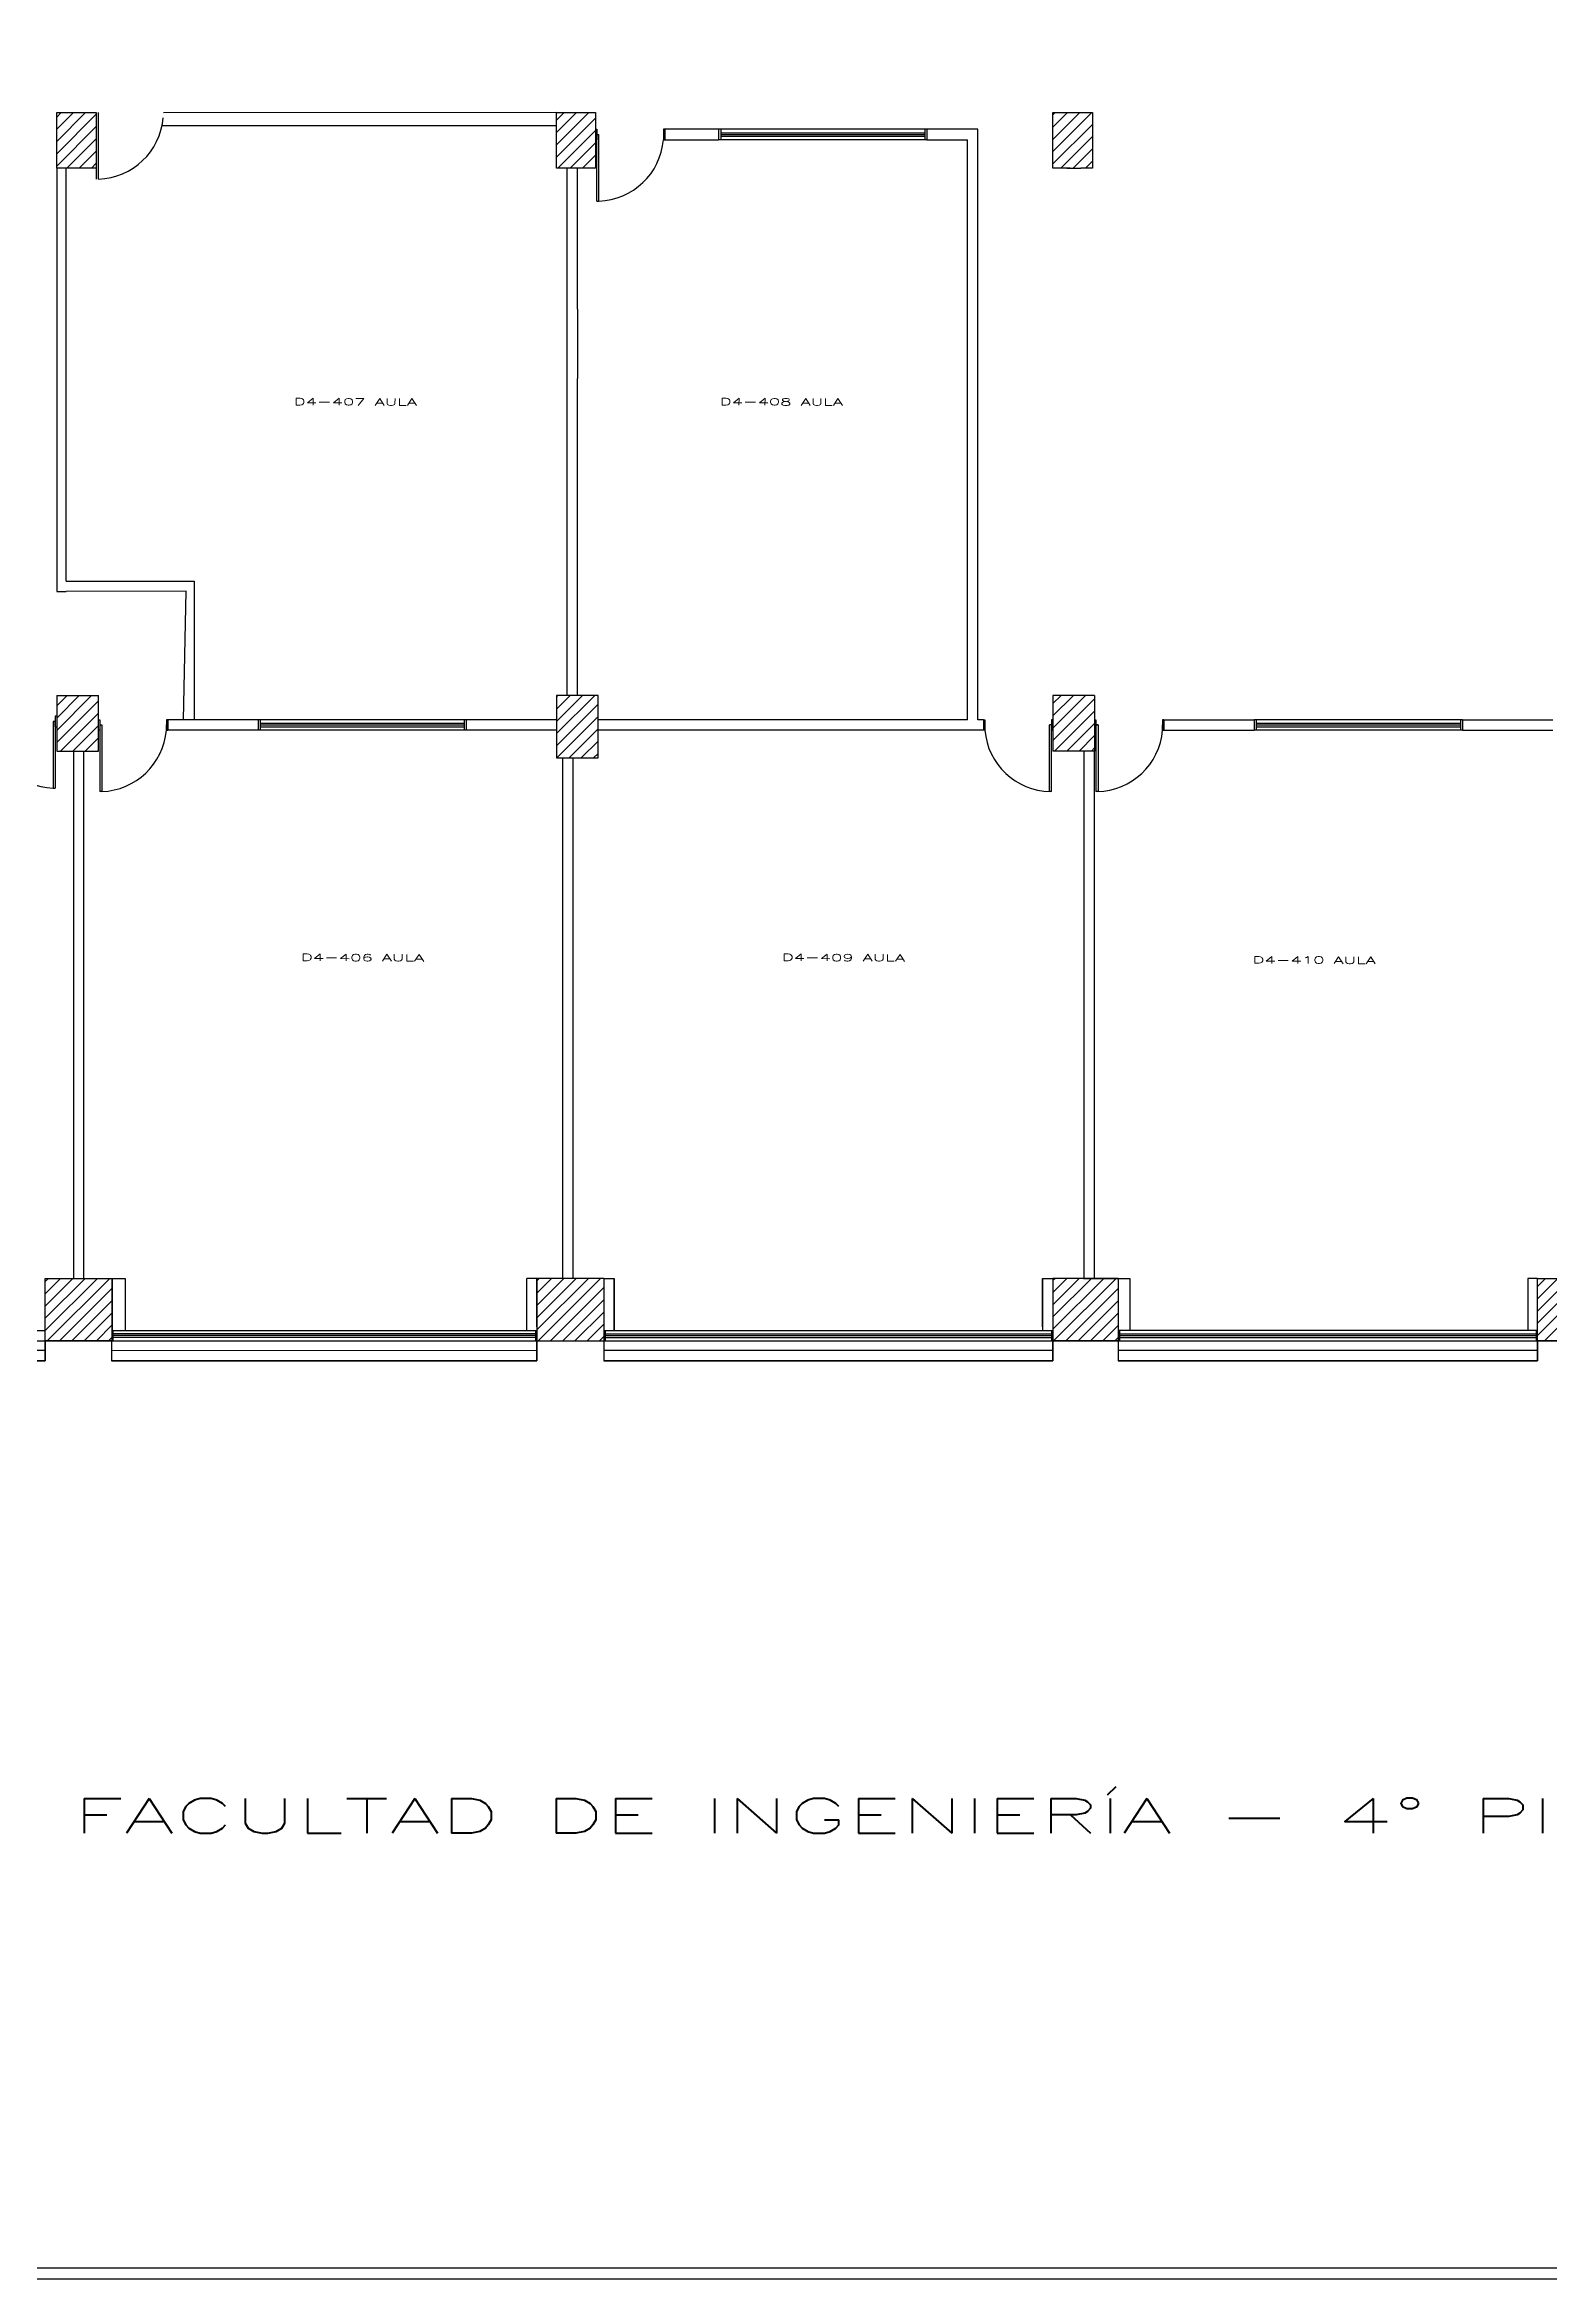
# Model space of a CAD drawing. Header units: metres. Extents: x 6495 to 6855, y 1254 to 1306.
# Drawn here: x 6794.31 to 6815.98, y 1255.23 to 1287.44 of the extents above; entities that cross this region are included whole.
import ezdxf

# ---------------------------------------------------------------- set-up
doc = ezdxf.new("R2010")
doc.units = ezdxf.units.M
doc.layers.add('0-Grises', color=252, linetype='Continuous')
doc.layers.add('0.Texto_Oficinas', color=7, linetype='Continuous', lineweight=20)
doc.styles.add('ROMANS', font='romans.shx')
pattern_1 = [(45, (6391.22466, 1040.28903), (-0.088388348, 0.088388348), [])]

msp = doc.modelspace()

# ---------------------------------------------------------------- hatches: boundary and pattern name
at = {"layer": '0-Grises'}
h = msp.add_hatch(dxfattribs=at)
h.set_pattern_fill('ANSI31', color=8, style=0)
h.set_pattern_definition(pattern_1)
h.paths.add_polyline_path([(6795.054, 1286.157), (6795.054, 1286.457), (6794.484, 1286.457), (6794.484, 1285.657), (6795.054, 1285.657)])
h = msp.add_hatch(dxfattribs=at)
h.set_pattern_fill('ANSI31', color=8, style=0)
h.set_pattern_definition(pattern_1)
h.paths.add_polyline_path([(6801.684, 1285.657), (6801.934, 1285.657), (6802.084, 1285.657), (6802.244, 1285.657), (6802.244, 1286.457), (6801.684, 1286.457)])
h = msp.add_hatch(dxfattribs=at)
h.set_pattern_fill('ANSI31', color=8, style=0)
h.set_pattern_definition(pattern_1)
h.paths.add_polyline_path([(6808.834, 1285.657), (6809.084, 1285.657), (6809.234, 1285.657), (6809.404, 1285.657), (6809.404, 1286.457), (6808.834, 1286.457)])
h = msp.add_hatch(dxfattribs=at)
h.set_pattern_fill('ANSI31', color=8, style=0)
h.set_pattern_definition(pattern_1)
h.paths.add_polyline_path([(6794.484, 1277.257), (6795.084, 1277.257), (6795.084, 1278.057), (6794.484, 1278.057)])
h = msp.add_hatch(dxfattribs=at)
h.set_pattern_fill('ANSI31', color=8, style=0)
h.set_pattern_definition(pattern_1)
h.paths.add_polyline_path([(6802.284, 1277.907), (6802.284, 1278.057), (6801.684, 1278.057), (6801.684, 1277.157), (6802.284, 1277.157)])
h = msp.add_hatch(dxfattribs=at)
h.set_pattern_fill('ANSI31', color=8, style=0)
h.set_pattern_definition(pattern_1)
h.paths.add_polyline_path([(6809.434, 1278.057), (6808.834, 1278.057), (6808.834, 1277.257), (6809.434, 1277.257)])
h = msp.add_hatch(dxfattribs=at)
h.set_pattern_fill('ANSI31', color=8, style=0)
h.set_pattern_definition(pattern_1)
h.paths.add_polyline_path([(6795.284, 1268.757), (6795.284, 1269.657), (6794.319, 1269.657), (6794.319, 1268.757)])
h = msp.add_hatch(dxfattribs=at)
h.set_pattern_fill('ANSI31', color=8, style=0)
h.set_pattern_definition(pattern_1)
h.paths.add_polyline_path([(6802.364, 1269.657), (6801.399, 1269.657), (6801.399, 1268.957), (6801.399, 1268.757), (6802.364, 1268.757)])
h = msp.add_hatch(dxfattribs=at)
h.set_pattern_fill('ANSI31', color=8, style=0)
h.set_pattern_definition(pattern_1)
h.paths.add_polyline_path([(6809.374, 1269.657), (6809.274, 1269.657), (6808.834, 1269.657), (6808.834, 1268.757), (6809.774, 1268.757), (6809.774, 1269.657)])
h = msp.add_hatch(dxfattribs=at)
h.set_pattern_fill('ANSI31', color=8, style=0)
h.set_pattern_definition(pattern_1)
h.paths.add_polyline_path([(6816.764, 1268.757), (6816.764, 1269.657), (6815.814, 1269.657), (6815.814, 1268.757)])

# ---------------------------------------------------------------- linework, layer by layer
for p, q in [((6794.484, 1285.657), (6794.484, 1286.457)), ((6794.484, 1286.457), (6795.054, 1286.457)), ((6795.054, 1286.457), (6795.054, 1286.157)), ((6795.057, 1285.499), (6795.057, 1286.459)), ((6795.087, 1285.499), (6795.087, 1286.459)), ((6801.684, 1286.269), (6796, 1286.267)), ((6801.684, 1286.457), (6796.02, 1286.456)), ((6801.684, 1285.657), (6801.684, 1286.457)), ((6801.684, 1286.457), (6802.244, 1286.457)), ((6802.244, 1286.457), (6802.244, 1285.657)), ((6808.834, 1285.657), (6808.834, 1286.457)), ((6808.834, 1286.457), (6809.404, 1286.457)), ((6809.404, 1286.457), (6809.404, 1285.657)), ((6795.054, 1286.157), (6795.054, 1285.657)), ((6801.684, 1285.657), (6801.684, 1286.007)), ((6802.244, 1286.217), (6802.264, 1286.217)), ((6802.264, 1286.067), (6802.244, 1286.067)), ((6802.264, 1286.217), (6802.264, 1286.067)), ((6802.264, 1286.142), (6802.294, 1286.142)), ((6802.264, 1285.182), (6802.264, 1286.142)), ((6802.264, 1286.142), (6802.284, 1286.142)), ((6802.294, 1285.182), (6802.294, 1286.142)), ((6803.244, 1286.217), (6803.224, 1286.217)), ((6803.224, 1286.217), (6803.224, 1286.067)), ((6803.224, 1286.067), (6803.244, 1286.067)), ((6803.244, 1286.217), (6803.244, 1286.067)), ((6804.019, 1286.217), (6803.244, 1286.217)), ((6803.244, 1286.067), (6804.019, 1286.067)), ((6807.019, 1286.217), (6804.019, 1286.217)), ((6804.019, 1286.217), (6804.019, 1286.067)), ((6807.019, 1286.067), (6804.019, 1286.067)), ((6804.049, 1286.217), (6804.049, 1286.067)), ((6804.049, 1286.167), (6806.989, 1286.167)), ((6804.049, 1286.142), (6806.989, 1286.142)), ((6804.049, 1286.117), (6806.989, 1286.117)), ((6806.989, 1286.217), (6806.989, 1286.067)), ((6807.754, 1286.217), (6807.019, 1286.217)), ((6807.019, 1286.217), (6807.019, 1286.067)), ((6807.019, 1286.217), (6807.019, 1286.067)), ((6807.019, 1286.067), (6807.604, 1286.067)), ((6807.604, 1277.707), (6807.604, 1286.067)), ((6807.754, 1277.707), (6807.754, 1286.217)), ((6795.054, 1285.657), (6794.484, 1285.657)), ((6794.485, 1285.66), (6794.485, 1279.557)), ((6794.621, 1279.707), (6794.621, 1285.658)), ((6801.934, 1285.657), (6801.684, 1285.657)), ((6801.834, 1285.657), (6801.834, 1283.627)), ((6802.084, 1285.657), (6801.934, 1285.657)), ((6801.984, 1283.627), (6801.984, 1285.657)), ((6802.244, 1285.657), (6802.084, 1285.657)), ((6809.084, 1285.657), (6808.834, 1285.657)), ((6809.034, 1285.657), (6809.184, 1285.657)), ((6809.084, 1285.657), (6809.234, 1285.657)), ((6809.404, 1285.657), (6809.234, 1285.657)), ((6801.834, 1285.557), (6801.834, 1283.627)), ((6802.264, 1285.182), (6802.294, 1285.182)), ((6801.834, 1283.627), (6801.834, 1282.627)), ((6801.984, 1283.627), (6801.984, 1282.627)), ((6801.834, 1282.627), (6801.834, 1278.057)), ((6801.984, 1278.057), (6801.984, 1282.627)), ((6794.484, 1278.057), (6795.084, 1278.057)), ((6794.484, 1278.057), (6794.484, 1277.257)), ((6795.084, 1277.257), (6795.084, 1278.057)), ((6801.684, 1278.057), (6801.684, 1277.157)), ((6802.284, 1278.057), (6801.684, 1278.057)), ((6802.284, 1278.057), (6802.084, 1278.057)), ((6802.284, 1277.907), (6802.284, 1278.057)), ((6802.284, 1277.157), (6802.284, 1277.907)), ((6809.434, 1278.057), (6808.834, 1278.057)), ((6808.834, 1278.057), (6808.834, 1277.257)), ((6809.434, 1278.057), (6809.434, 1277.257)), ((6794.464, 1277.682), (6794.434, 1277.682)), ((6794.434, 1277.682), (6794.434, 1276.722)), ((6794.464, 1277.757), (6794.464, 1276.722)), ((6794.484, 1277.757), (6794.464, 1277.757)), ((6794.464, 1277.607), (6794.464, 1277.682)), ((6794.464, 1277.607), (6794.484, 1277.607)), ((6795.084, 1277.707), (6795.104, 1277.707)), ((6795.104, 1277.557), (6795.084, 1277.557)), ((6795.104, 1277.707), (6795.104, 1276.672)), ((6795.104, 1277.632), (6795.134, 1277.632)), ((6795.134, 1277.632), (6795.134, 1276.672)), ((6796.064, 1277.707), (6796.064, 1277.557)), ((6796.084, 1277.707), (6796.064, 1277.707)), ((6796.064, 1277.557), (6796.064, 1277.632)), ((6796.064, 1277.557), (6796.084, 1277.557)), ((6796.084, 1277.707), (6796.084, 1277.557)), ((6797.384, 1277.707), (6796.084, 1277.707)), ((6797.384, 1277.557), (6796.084, 1277.557)), ((6800.384, 1277.707), (6797.384, 1277.707)), ((6797.384, 1277.707), (6797.384, 1277.557)), ((6800.384, 1277.557), (6797.384, 1277.557)), ((6797.414, 1277.707), (6797.414, 1277.557)), ((6797.414, 1277.657), (6800.354, 1277.657)), ((6797.414, 1277.632), (6800.354, 1277.632)), ((6797.414, 1277.607), (6800.354, 1277.607)), ((6800.354, 1277.707), (6800.354, 1277.557)), ((6801.684, 1277.707), (6800.384, 1277.707)), ((6800.384, 1277.707), (6800.384, 1277.557)), ((6800.384, 1277.707), (6800.384, 1277.557)), ((6801.684, 1277.557), (6800.384, 1277.557)), ((6807.604, 1277.707), (6802.284, 1277.707)), ((6807.834, 1277.557), (6802.284, 1277.557)), ((6807.604, 1277.707), (6807.434, 1277.707)), ((6807.834, 1277.707), (6807.754, 1277.707)), ((6807.834, 1277.707), (6807.754, 1277.707)), ((6807.834, 1277.707), (6807.854, 1277.707)), ((6807.834, 1277.707), (6807.834, 1277.557)), ((6807.854, 1277.557), (6807.834, 1277.557)), ((6807.854, 1277.707), (6807.854, 1277.557)), ((6808.814, 1277.632), (6808.784, 1277.632)), ((6808.784, 1276.672), (6808.784, 1277.632)), ((6808.814, 1277.632), (6808.794, 1277.632)), ((6808.814, 1277.707), (6808.814, 1277.557)), ((6808.834, 1277.707), (6808.814, 1277.707)), ((6808.814, 1276.672), (6808.814, 1277.632)), ((6808.814, 1277.557), (6808.834, 1277.557)), ((6809.434, 1277.707), (6809.454, 1277.707)), ((6809.454, 1277.557), (6809.434, 1277.557)), ((6809.454, 1277.707), (6809.454, 1276.672)), ((6809.454, 1277.632), (6809.474, 1277.632)), ((6809.484, 1277.632), (6809.454, 1277.632)), ((6809.484, 1277.632), (6809.484, 1276.672)), ((6810.414, 1277.707), (6810.414, 1277.557)), ((6810.434, 1277.707), (6810.414, 1277.707)), ((6810.414, 1277.557), (6810.414, 1277.632)), ((6810.414, 1277.557), (6810.434, 1277.557)), ((6810.434, 1277.707), (6811.734, 1277.707)), ((6810.434, 1277.707), (6810.434, 1277.557)), ((6810.434, 1277.557), (6811.734, 1277.557)), ((6811.734, 1277.707), (6811.734, 1277.557)), ((6814.734, 1277.707), (6811.734, 1277.707)), ((6814.734, 1277.557), (6811.734, 1277.557)), ((6811.764, 1277.707), (6811.764, 1277.557)), ((6811.764, 1277.657), (6814.704, 1277.657)), ((6811.764, 1277.632), (6814.704, 1277.632)), ((6811.764, 1277.607), (6814.704, 1277.607)), ((6814.704, 1277.707), (6814.704, 1277.557)), ((6814.734, 1277.707), (6816.034, 1277.707)), ((6814.734, 1277.707), (6814.734, 1277.557)), ((6814.734, 1277.707), (6814.734, 1277.557)), ((6814.734, 1277.557), (6816.034, 1277.557)), ((6794.484, 1277.257), (6795.084, 1277.257)), ((6794.724, 1277.257), (6794.724, 1269.657)), ((6794.874, 1269.657), (6794.874, 1277.257)), ((6809.434, 1277.257), (6808.834, 1277.257)), ((6809.284, 1269.657), (6809.284, 1277.257)), ((6809.434, 1269.657), (6809.434, 1277.257)), ((6801.684, 1277.157), (6802.284, 1277.157)), ((6801.774, 1269.657), (6801.774, 1277.157)), ((6801.924, 1269.657), (6801.924, 1277.157)), ((6794.434, 1276.722), (6794.464, 1276.722)), ((6795.134, 1276.672), (6795.104, 1276.672)), ((6808.814, 1276.672), (6808.794, 1276.672)), ((6808.814, 1276.672), (6808.814, 1276.672)), ((6809.474, 1276.672), (6809.454, 1276.672)), ((6794.319, 1269.657), (6794.874, 1269.657)), ((6794.319, 1269.657), (6795.284, 1269.657)), ((6794.319, 1268.757), (6794.319, 1269.657)), ((6794.874, 1269.657), (6794.874, 1269.657)), ((6795.284, 1268.757), (6795.284, 1269.657)), ((6795.284, 1269.657), (6795.284, 1268.757)), ((6795.284, 1269.657), (6795.469, 1269.657)), ((6795.469, 1269.657), (6795.469, 1268.907)), ((6801.254, 1268.907), (6801.254, 1269.657)), ((6801.399, 1269.657), (6801.254, 1269.657)), ((6801.399, 1269.657), (6801.399, 1268.757)), ((6801.399, 1268.957), (6801.399, 1269.657)), ((6802.364, 1269.657), (6801.399, 1269.657)), ((6802.364, 1269.657), (6802.364, 1268.757)), ((6802.364, 1269.657), (6802.514, 1269.657)), ((6802.514, 1269.657), (6802.514, 1268.907)), ((6802.514, 1268.907), (6802.514, 1269.657)), ((6802.514, 1269.657), (6802.514, 1268.907)), ((6808.684, 1269.657), (6808.684, 1268.907)), ((6808.684, 1268.957), (6808.684, 1269.657)), ((6808.684, 1269.657), (6808.829, 1269.657)), ((6809.774, 1269.657), (6808.834, 1269.657)), ((6808.834, 1269.657), (6808.834, 1268.757)), ((6809.274, 1269.657), (6809.774, 1269.657)), ((6809.774, 1269.657), (6809.274, 1269.657)), ((6809.774, 1269.657), (6809.374, 1269.657)), ((6809.374, 1269.657), (6809.774, 1269.657)), ((6809.774, 1269.657), (6809.774, 1268.757)), ((6809.774, 1269.657), (6809.774, 1268.757)), ((6809.774, 1269.657), (6809.834, 1269.657)), ((6809.834, 1269.657), (6809.944, 1269.657)), ((6809.944, 1269.657), (6809.944, 1268.907)), ((6815.814, 1269.657), (6815.674, 1269.657)), ((6815.674, 1269.657), (6815.674, 1268.907)), ((6815.814, 1268.757), (6815.814, 1269.657)), ((6815.814, 1269.657), (6816.764, 1269.657)), ((6788.474, 1268.907), (6794.319, 1268.907)), ((6795.274, 1268.907), (6801.399, 1268.907)), ((6795.294, 1268.907), (6795.294, 1268.757)), ((6795.294, 1268.857), (6795.294, 1268.907)), ((6801.379, 1268.857), (6795.294, 1268.857)), ((6801.379, 1268.832), (6795.294, 1268.832)), ((6801.379, 1268.907), (6801.399, 1268.907)), ((6801.379, 1268.907), (6801.379, 1268.757)), ((6801.379, 1268.907), (6801.379, 1268.757)), ((6801.379, 1268.907), (6801.399, 1268.907)), ((6802.364, 1268.907), (6805.714, 1268.907)), ((6802.384, 1268.907), (6802.384, 1268.757)), ((6805.744, 1268.852), (6802.384, 1268.852)), ((6802.494, 1268.907), (6805.714, 1268.907)), ((6805.714, 1268.907), (6808.834, 1268.907)), ((6805.714, 1268.907), (6808.754, 1268.907)), ((6808.814, 1268.852), (6805.744, 1268.852)), ((6808.814, 1268.907), (6808.814, 1268.757)), ((6815.814, 1268.907), (6809.774, 1268.907)), ((6809.794, 1268.907), (6809.794, 1268.757)), ((6809.794, 1268.857), (6815.794, 1268.857)), ((6809.794, 1268.832), (6815.794, 1268.832)), ((6809.794, 1268.832), (6815.794, 1268.832)), ((6815.794, 1268.907), (6815.794, 1268.757)), ((6788.474, 1268.757), (6794.319, 1268.757)), ((6794.319, 1268.617), (6788.474, 1268.617)), ((6794.319, 1268.757), (6795.274, 1268.757)), ((6795.274, 1268.757), (6794.319, 1268.757)), ((6794.319, 1268.757), (6794.319, 1268.467)), ((6795.274, 1268.757), (6801.399, 1268.757)), ((6795.274, 1268.757), (6795.274, 1268.467)), ((6801.399, 1268.612), (6795.274, 1268.617)), ((6801.379, 1268.807), (6795.294, 1268.807)), ((6801.399, 1268.757), (6802.364, 1268.757)), ((6801.399, 1268.757), (6801.399, 1268.467)), ((6802.364, 1268.757), (6805.714, 1268.757)), ((6802.364, 1268.757), (6802.364, 1268.467)), ((6808.834, 1268.617), (6802.364, 1268.617)), ((6805.744, 1268.827), (6802.384, 1268.827)), ((6805.744, 1268.802), (6802.384, 1268.802)), ((6802.474, 1268.757), (6805.714, 1268.757)), ((6805.714, 1268.757), (6808.774, 1268.757)), ((6805.714, 1268.757), (6808.834, 1268.757)), ((6808.814, 1268.827), (6805.744, 1268.827)), ((6808.814, 1268.802), (6805.744, 1268.802)), ((6808.834, 1268.757), (6809.774, 1268.757)), ((6809.774, 1268.757), (6808.834, 1268.757)), ((6808.834, 1268.757), (6808.834, 1268.467)), ((6809.774, 1268.757), (6809.794, 1268.757)), ((6809.774, 1268.757), (6815.814, 1268.757)), ((6809.774, 1268.757), (6809.774, 1268.467)), ((6815.814, 1268.617), (6809.774, 1268.617)), ((6809.794, 1268.807), (6815.794, 1268.807)), ((6816.764, 1268.757), (6815.814, 1268.757)), ((6815.814, 1268.757), (6815.814, 1268.467)), ((6794.319, 1268.467), (6788.474, 1268.467)), ((6801.399, 1268.467), (6795.274, 1268.467)), ((6808.834, 1268.467), (6802.364, 1268.467)), ((6815.814, 1268.467), (6809.774, 1268.467))]:
    msp.add_line(p, q, dxfattribs=at)
for points in [[(6780.391, 1306.451), (6854.891, 1306.451), (6854.891, 1255.232), (6780.391, 1255.232)], [(6780.551, 1306.291), (6848.213, 1306.291), (6848.213, 1255.392), (6780.551, 1255.392)]]:
    msp.add_lwpolyline(points, close=True, dxfattribs=at)
for points in [[(6794.485, 1279.557), (6794.621, 1279.557)], [(6794.621, 1279.707), (6796.462, 1279.707), (6796.462, 1277.707), (6796.312, 1277.707), (6796.35, 1279.56), (6794.621, 1279.557)], [(6788.474, 1268.467), (6794.319, 1268.467), (6794.319, 1268.757), (6795.274, 1268.757), (6795.274, 1268.467), (6801.399, 1268.467), (6801.399, 1268.757), (6802.364, 1268.757), (6802.364, 1268.467), (6808.834, 1268.467), (6808.834, 1268.757), (6809.774, 1268.757), (6809.774, 1268.467), (6815.814, 1268.467), (6815.814, 1268.757), (6816.764, 1268.757)]]:
    msp.add_lwpolyline(points, dxfattribs=at)
for centre, radius, start, end in [((6795.055, 1286.465), 0.966, 271.9354, 355.1938), ((6802.261, 1286.148), 0.966, 271.9354, 355.1938), ((6794.468, 1277.689), 0.968, 184.8692, 267.9713), ((6795.101, 1277.638), 0.966, 271.9308, 355.1967), ((6808.816, 1277.638), 0.966, 184.8033, 268.6626), ((6809.451, 1277.638), 0.966, 271.3374, 355.1967)]:
    msp.add_arc(centre, radius, start, end, dxfattribs=at)

# ---------------------------------------------------------------- texts
at = {"layer": '0.Texto_Oficinas', "style": 'ROMANS', "width": 1.9}
for s, p in [('D4-407 AULA', (6797.899, 1282.243)), ('D4-408 AULA', (6804.035, 1282.243)), ('D4-406 AULA', (6798.003, 1274.234)), ('D4-409 AULA', (6804.929, 1274.234)), ('D4-410 AULA', (6811.711, 1274.198))]:
    msp.add_text(s, height=0.1, rotation=359.7353, dxfattribs=at).set_placement(p)
msp.add_text('FACULTAD DE INGENIERÍA - 4° PISO', height=0.5, dxfattribs=at).set_placement((6794.716, 1261.663))

doc.saveas('drawing.dxf')
